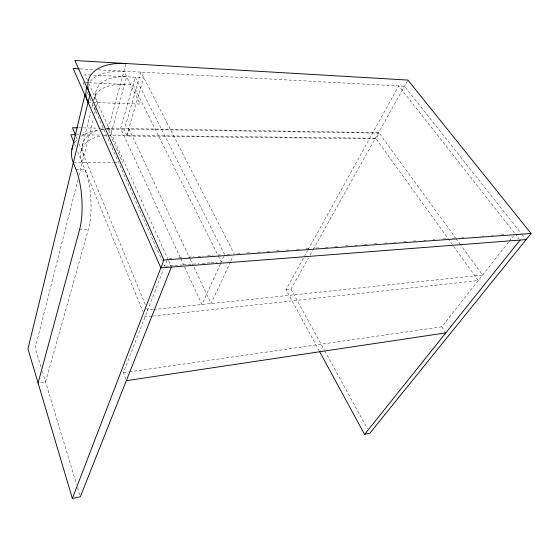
<?xml version="1.0" encoding="UTF-8"?>
<svg xmlns="http://www.w3.org/2000/svg" width="559" height="559" viewBox="0 0 559 559"><rect width="100%" height="100%" fill="white"/><g stroke="black" fill="none" stroke-linecap="round" stroke-linejoin="round"><path stroke-width="0.42" stroke-dasharray="2.79 2.1" d="M81.139 150.804L90.81 111.996M91.858 107.775L92.906 103.555M93.751 100.18L96.064 90.9M77.918 179.635L35.238 347.977L41.317 368.039M78.987 175.407L93.57 117.879M94.646 113.652L95.715 109.417M96.441 106.566L97.434 102.653A45.586 25.239 19.1 0 1 126.676 76.786L110.542 135.187A42.826 25.994 18.1 0 0 109.033 135.194M125.803 64.285L108.041 129.597L122.763 162.452M76.136 169.831L85.066 169.733A40.982 13.199 86.9 0 1 88.371 229.379L45.538 381.951L38.913 382.894M127.103 136.012L129.087 129.262L379.24 133.147L376.088 138.772L127.103 136.012L124.231 129.842L140.917 72.125L234.207 253.877M126.802 135.376L143.747 77.638L91.809 75.046M125.74 379.1L123.371 372.72L163.514 269.152M166.966 260.249L164.625 266.294L163.563 263.911M220.344 264.065L201.946 304.487L184.002 265.644M220.7 263.275L224.334 255.295M230.532 261.759L211.05 303.537L193.638 266.503M230.902 260.969L233.103 256.239M319.252 350.947L285.991 289.695L307.52 250.774M307.946 250.013L398.721 85.932L514.671 233.222M285.991 289.695L290.973 289.199L308.4 258.027M310.105 254.988L312.656 250.432M313.075 249.67L407.546 80.748M129.415 371.854L441.813 326.805L508.662 242.012M509.2 241.327L513.511 235.856M123.371 372.72L128.556 371.973M151.95 316.156L145.005 316.918L144.019 314.493M152.817 316.066L478.287 280.541L375.704 138.234L110.011 135.18M152.817 309.637L147.611 310.182L146.612 307.764M153.69 309.546L482.606 275.063L460.518 244.744M165.485 266.231L174.073 265.574M174.925 265.504L182.653 264.917M183.513 264.847L192.1 264.19M192.96 264.127L198.969 263.666M202.407 263.408L210.135 262.814M210.995 262.751L217.004 262.29M169.321 258.51L173.688 258.195M178.838 257.832L183.268 257.51M188.348 257.154L193.721 256.77M197.858 256.469L203.308 256.085M207.662 255.77L213.426 255.358M217.751 255.051L222.468 254.715M227.268 254.373L232.048 254.031M237.275 253.653L241.628 253.346M246.854 252.968L251.215 252.661M257.308 252.228L260.794 251.976M266.888 251.543L271.248 251.229M276.474 250.858L280.828 250.544M286.054 250.173L290.407 249.859M296.508 249.426L299.987 249.174M306.087 248.741L309.567 248.489M315.667 248.056L319.154 247.805M325.247 247.371L328.734 247.12M334.827 246.687L338.314 246.435M345.28 245.939L348.767 245.694M354.86 245.254L358.347 245.01M364.447 244.569L367.927 244.325M374.027 243.885L377.507 243.64M384.48 243.137L387.094 242.955M394.06 242.452L395.8 242.333M403.64 241.774L406.253 241.586M413.22 241.09L415.833 240.901M423.673 240.342L426.286 240.153M433.253 239.657L435 239.531M442.84 238.972L445.453 238.784M452.42 238.288L455.033 238.099M462 237.603L463.739 237.477M482.033 236.171L483.773 236.045M491.613 235.486L493.359 235.36M501.192 234.801L503.806 234.612M79.518 229.812L88.371 229.379M73.327 162.76L113.225 162.515M114.092 162.508L118.431 162.48M76.911 134.803L78.651 134.824M82.138 134.866L101.305 135.082M102.171 135.096L106.531 135.145M124.231 129.842L108.041 129.597A51.924 31.528 18.1 0 0 106.21 129.597M78.56 127.822L97.769 128.13M98.643 128.144L103.003 128.214M106.496 128.27L378.855 132.616L455.487 237.827M88.056 102.346L140.162 104.037L123.916 71.21A55.278 30.612 19.1 0 0 89.23 82.599M88.21 82.739L83.032 82.508L85.15 87.281M89.077 82.774L133.112 84.758L217.8 254.939M90.942 75.004L84.856 74.696L87.365 80.272M80.133 68.869L94.087 69.616M98.447 69.847L404.471 86.24L521.261 233.473M521.799 234.151L525.041 238.239M515.209 233.907L519.08 238.819M455.899 238.393L460.092 244.15M441.813 326.805L444.929 331.522M290.973 289.199L324.374 350.165M324.793 350.926L367.375 428.662M224.669 254.555L135.264 77.219L120.653 128.493L180.34 257.713M218.192 255.715L221.301 261.961M128.787 128.626L189.927 258.621M190.298 259.411L193.267 265.714M180.711 258.51L183.638 264.847M88.797 83.459L168.154 259.879M168.511 260.676L171.368 267.027M87.267 92.053L88.678 95.233M90.097 98.419L162.152 260.732M76.108 136.606L77.442 139.834M79.105 143.873L145.291 304.55M74.424 143.6L76.066 147.632M77.708 151.664L142.706 311.272M42.33 371.379L76.562 484.255M77.561 487.539L79.839 495.071M74.815 142.622A51.924 31.528 18.1 0 1 77.268 139.61M81.467 136.151A51.924 31.528 18.1 0 1 99.132 130.072M101.445 129.828A51.924 31.528 18.1 0 1 104.407 129.639M82.208 162.704A42.826 25.994 18.1 0 1 100.396 136.075M104.61 135.446A42.826 25.994 18.1 0 1 106.063 135.32M83.983 155.709A43.148 25.924 18.2 0 1 98.265 130.163M100.872 129.478A43.148 25.924 18.2 0 1 103.611 128.954M106.462 128.591A43.148 25.924 18.2 0 1 112.429 128.36M95.449 110.479A45.223 25.351 19 0 1 93.989 106.007M93.891 99.684A45.223 25.351 19 0 1 124.58 84.374"/><path stroke-width="0.84" d="M71.88 149.519L85.059 94.352M38.089 383.013L79.518 229.812A41.212 12.899 86.8 0 0 76.136 169.831L73.327 162.76A51.924 31.528 18.1 0 1 73.012 145.934M171.368 267.027L80.349 496.734L72.363 498.488L163.857 260.005L74.92 60.512L407.93 80.063L531.05 233.501L369.876 433.232L364.58 434.399L319.671 351.709M364.58 434.399L520.066 240.077M126.327 380.693L445.816 332.871M526.124 239.601L160.852 267.845L73.159 68.491L79.266 68.82M163.857 260.005L531.05 233.501M76.038 134.796L70.811 134.733L74.095 142.797M77.687 127.808L72.453 127.725L75.779 135.802M72.363 498.488L27.95 348.858L90.006 94.345A55.718 30.465 19.2 0 1 126.013 63.516M88.056 102.346A55.278 30.612 19.1 0 1 86.938 86.911"/></g></svg>
